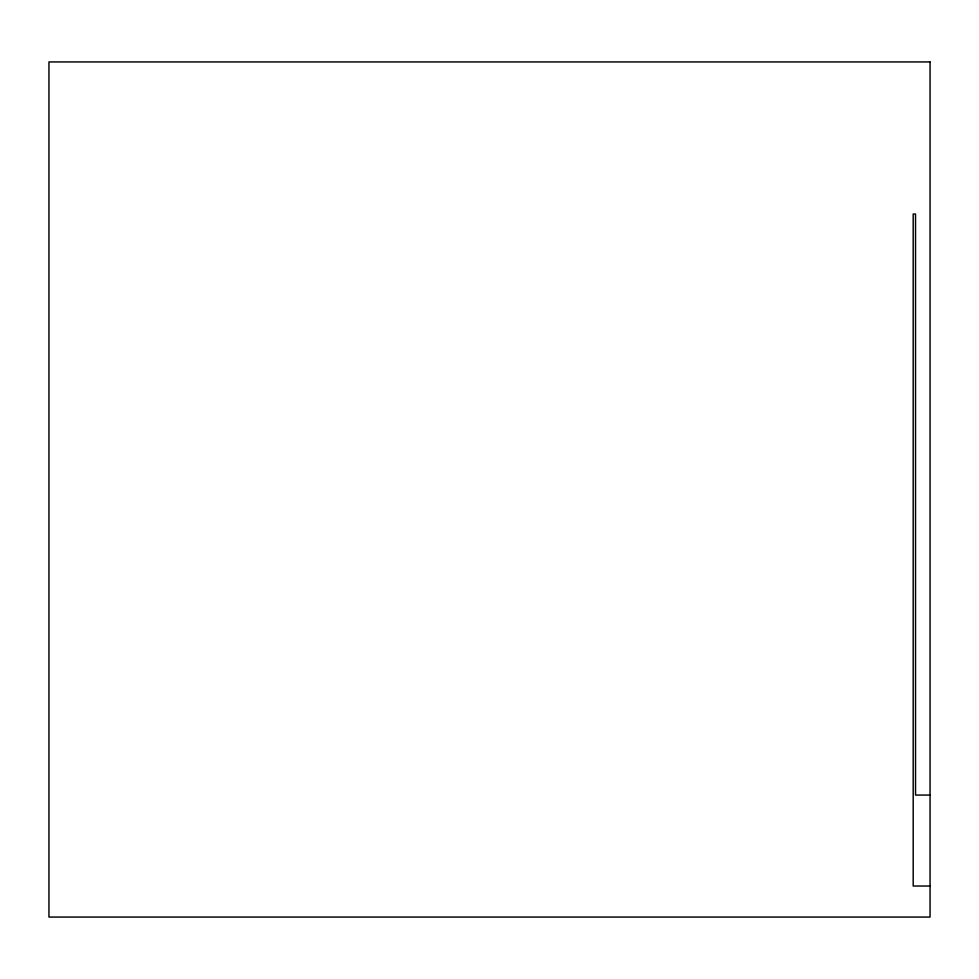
<?xml version="1.0" encoding="UTF-8"?>
<svg xmlns="http://www.w3.org/2000/svg" width="979" height="979" viewBox="0 0 979 979"><rect width="100%" height="100%" fill="white"/><g stroke="black" fill="none" stroke-linecap="round" stroke-linejoin="round"><path stroke-width="1.47" d="M930.05 795.07L915.536 795.07L915.536 214.046L913.187 214.046L913.187 886.032L930.05 886.032M930.05 61.934L48.95 61.934L48.95 917.066L930.05 917.066L930.05 61.934"/></g></svg>
